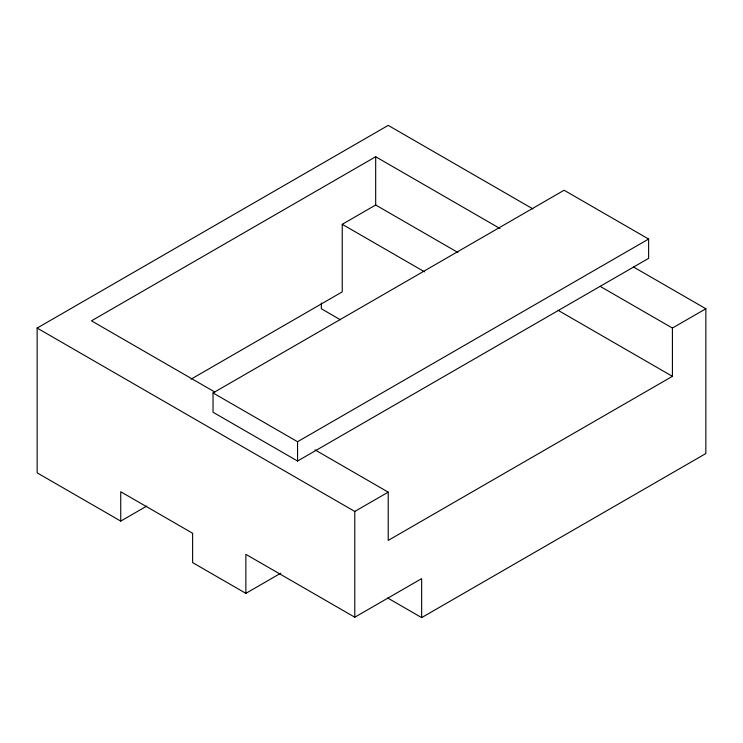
<?xml version="1.0" encoding="UTF-8"?>
<svg xmlns="http://www.w3.org/2000/svg" width="743" height="743" viewBox="0 0 743 743"><rect width="100%" height="100%" fill="white"/><g stroke="black" fill="none" stroke-linecap="round" stroke-linejoin="round"><path stroke-width="1.11" d="M146.687 506.122L120.737 521.103L37.15 472.845L37.15 328.062L388.217 125.381L532.963 208.95M499.983 228.519L375.679 156.745L91.482 320.827L214.792 392.016M191.016 379.181L342.244 291.869L342.244 224.312L375.679 205.003L457.883 252.462M213.037 392.936L564.104 190.245L648.62 239.042L648.62 258.35L297.553 461.031L213.037 412.244L213.037 392.936L297.553 441.732L648.62 239.042M37.15 328.062L354.782 511.453L388.217 492.145L388.217 540.402L672.415 376.329L672.415 328.062L600.233 286.389M672.415 328.062L705.85 308.763L705.85 453.536L421.652 617.619L387.679 598.004M120.737 521.103L120.737 491.755L192.623 533.251L192.623 562.609L245.868 593.351L280.808 573.178M245.868 593.351L245.868 554.343L354.782 617.219L421.652 578.621L421.652 617.619M633.482 266.978L705.85 308.763M558.132 310.342L672.415 376.329M342.244 224.312L424.597 271.854M340.405 319.769L321.347 308.763L321.347 302.977M315.032 449.896L388.217 492.145M375.679 156.745L375.679 205.003M354.782 511.453L354.782 617.219M297.553 441.732L297.553 461.031"/></g></svg>
